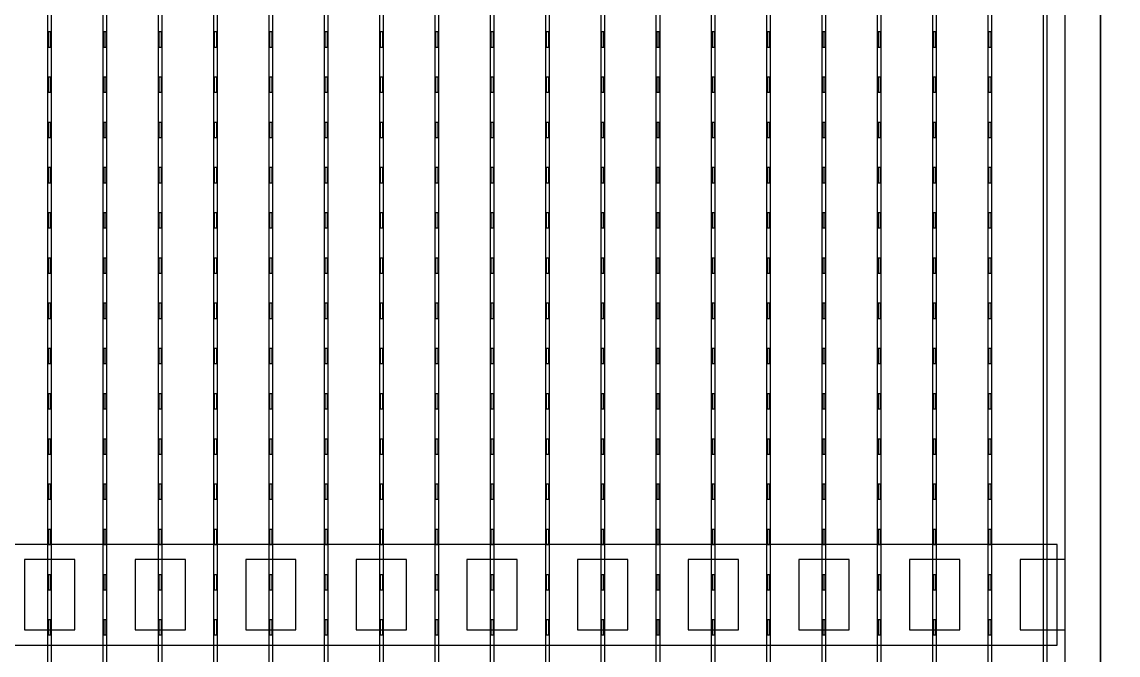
# Model space of a CAD drawing. Header units: millimetres. Extents: x -18 to 142, y -7 to 153.
# Drawn here: x 93.25 to 104.14, y 6.1 to 12.4 of the extents above; entities that cross this region are included whole.
import ezdxf

# ---------------------------------------------------------------- set-up
doc = ezdxf.new("R2010")
doc.units = ezdxf.units.MM
for name, color, linetype in [('BUSBARS', 3, 'Continuous'), ('CELLS', 5, 'Continuous'), ('CONTACT_PADS', 2, 'Continuous'), ('DICING', 4, 'Continuous'), ('FINGERS', 1, 'Continuous'), ('INSULATION', 2, 'Continuous')]:
    doc.layers.add(name, color=color, linetype=linetype)

msp = doc.modelspace()

# ---------------------------------------------------------------- linework, layer by layer
at = {"layer": 'BUSBARS'}
msp.add_lwpolyline([(103.54, 6.2), (103.54, 7.2), (83.5, 7.2), (83.5, 6.2), (103.54, 6.2)], close=True, dxfattribs=at)
at = {"layer": 'CELLS'}
for points in [[(103.97, -0.5), (103.97, 20.4), (83.07, 20.4), (83.07, -0.5), (103.97, -0.5)], [(124.87, -0.5), (124.87, 20.4), (103.97, 20.4), (103.97, -0.5), (124.87, -0.5)]]:
    msp.add_lwpolyline(points, close=True, dxfattribs=at)
at = {"layer": 'CONTACT_PADS'}
for points in [[(93.533, 12.15), (93.533, 12.3), (93.508, 12.3), (93.508, 12.15), (93.533, 12.15)], [(94.083, 12.15), (94.083, 12.3), (94.058, 12.3), (94.058, 12.15), (94.083, 12.15)], [(94.633, 12.15), (94.633, 12.3), (94.608, 12.3), (94.608, 12.15), (94.633, 12.15)], [(95.183, 12.15), (95.183, 12.3), (95.158, 12.3), (95.158, 12.15), (95.183, 12.15)], [(95.733, 12.15), (95.733, 12.3), (95.708, 12.3), (95.708, 12.15), (95.733, 12.15)], [(96.283, 12.15), (96.283, 12.3), (96.258, 12.3), (96.258, 12.15), (96.283, 12.15)], [(96.833, 12.15), (96.833, 12.3), (96.808, 12.3), (96.808, 12.15), (96.833, 12.15)], [(97.383, 12.15), (97.383, 12.3), (97.358, 12.3), (97.358, 12.15), (97.383, 12.15)], [(97.933, 12.15), (97.933, 12.3), (97.908, 12.3), (97.908, 12.15), (97.933, 12.15)], [(98.483, 12.15), (98.483, 12.3), (98.458, 12.3), (98.458, 12.15), (98.483, 12.15)], [(99.033, 12.15), (99.033, 12.3), (99.008, 12.3), (99.008, 12.15), (99.033, 12.15)], [(99.583, 12.15), (99.583, 12.3), (99.558, 12.3), (99.558, 12.15), (99.583, 12.15)], [(100.133, 12.15), (100.133, 12.3), (100.108, 12.3), (100.108, 12.15), (100.133, 12.15)], [(100.683, 12.15), (100.683, 12.3), (100.658, 12.3), (100.658, 12.15), (100.683, 12.15)], [(101.233, 12.15), (101.233, 12.3), (101.208, 12.3), (101.208, 12.15), (101.233, 12.15)], [(101.783, 12.15), (101.783, 12.3), (101.758, 12.3), (101.758, 12.15), (101.783, 12.15)], [(102.333, 12.15), (102.333, 12.3), (102.308, 12.3), (102.308, 12.15), (102.333, 12.15)], [(102.883, 12.15), (102.883, 12.3), (102.858, 12.3), (102.858, 12.15), (102.883, 12.15)], [(93.533, 11.7), (93.533, 11.85), (93.508, 11.85), (93.508, 11.7), (93.533, 11.7)], [(94.083, 11.7), (94.083, 11.85), (94.058, 11.85), (94.058, 11.7), (94.083, 11.7)], [(94.633, 11.7), (94.633, 11.85), (94.608, 11.85), (94.608, 11.7), (94.633, 11.7)], [(95.183, 11.7), (95.183, 11.85), (95.158, 11.85), (95.158, 11.7), (95.183, 11.7)], [(95.733, 11.7), (95.733, 11.85), (95.708, 11.85), (95.708, 11.7), (95.733, 11.7)], [(96.283, 11.7), (96.283, 11.85), (96.258, 11.85), (96.258, 11.7), (96.283, 11.7)], [(96.833, 11.7), (96.833, 11.85), (96.808, 11.85), (96.808, 11.7), (96.833, 11.7)], [(97.383, 11.7), (97.383, 11.85), (97.358, 11.85), (97.358, 11.7), (97.383, 11.7)], [(97.933, 11.7), (97.933, 11.85), (97.908, 11.85), (97.908, 11.7), (97.933, 11.7)], [(98.483, 11.7), (98.483, 11.85), (98.458, 11.85), (98.458, 11.7), (98.483, 11.7)], [(99.033, 11.7), (99.033, 11.85), (99.008, 11.85), (99.008, 11.7), (99.033, 11.7)], [(99.583, 11.7), (99.583, 11.85), (99.558, 11.85), (99.558, 11.7), (99.583, 11.7)], [(100.133, 11.7), (100.133, 11.85), (100.108, 11.85), (100.108, 11.7), (100.133, 11.7)], [(100.683, 11.7), (100.683, 11.85), (100.658, 11.85), (100.658, 11.7), (100.683, 11.7)], [(101.233, 11.7), (101.233, 11.85), (101.208, 11.85), (101.208, 11.7), (101.233, 11.7)], [(101.783, 11.7), (101.783, 11.85), (101.758, 11.85), (101.758, 11.7), (101.783, 11.7)], [(102.333, 11.7), (102.333, 11.85), (102.308, 11.85), (102.308, 11.7), (102.333, 11.7)], [(102.883, 11.7), (102.883, 11.85), (102.858, 11.85), (102.858, 11.7), (102.883, 11.7)], [(93.533, 11.25), (93.533, 11.4), (93.508, 11.4), (93.508, 11.25), (93.533, 11.25)], [(94.083, 11.25), (94.083, 11.4), (94.058, 11.4), (94.058, 11.25), (94.083, 11.25)], [(94.633, 11.25), (94.633, 11.4), (94.608, 11.4), (94.608, 11.25), (94.633, 11.25)], [(95.183, 11.25), (95.183, 11.4), (95.158, 11.4), (95.158, 11.25), (95.183, 11.25)], [(95.733, 11.25), (95.733, 11.4), (95.708, 11.4), (95.708, 11.25), (95.733, 11.25)], [(96.283, 11.25), (96.283, 11.4), (96.258, 11.4), (96.258, 11.25), (96.283, 11.25)], [(96.833, 11.25), (96.833, 11.4), (96.808, 11.4), (96.808, 11.25), (96.833, 11.25)], [(97.383, 11.25), (97.383, 11.4), (97.358, 11.4), (97.358, 11.25), (97.383, 11.25)], [(97.933, 11.25), (97.933, 11.4), (97.908, 11.4), (97.908, 11.25), (97.933, 11.25)], [(98.483, 11.25), (98.483, 11.4), (98.458, 11.4), (98.458, 11.25), (98.483, 11.25)], [(99.033, 11.25), (99.033, 11.4), (99.008, 11.4), (99.008, 11.25), (99.033, 11.25)], [(99.583, 11.25), (99.583, 11.4), (99.558, 11.4), (99.558, 11.25), (99.583, 11.25)], [(100.133, 11.25), (100.133, 11.4), (100.108, 11.4), (100.108, 11.25), (100.133, 11.25)], [(100.683, 11.25), (100.683, 11.4), (100.658, 11.4), (100.658, 11.25), (100.683, 11.25)], [(101.233, 11.25), (101.233, 11.4), (101.208, 11.4), (101.208, 11.25), (101.233, 11.25)], [(101.783, 11.25), (101.783, 11.4), (101.758, 11.4), (101.758, 11.25), (101.783, 11.25)], [(102.333, 11.25), (102.333, 11.4), (102.308, 11.4), (102.308, 11.25), (102.333, 11.25)], [(102.883, 11.25), (102.883, 11.4), (102.858, 11.4), (102.858, 11.25), (102.883, 11.25)], [(93.533, 10.8), (93.533, 10.95), (93.508, 10.95), (93.508, 10.8), (93.533, 10.8)], [(94.083, 10.8), (94.083, 10.95), (94.058, 10.95), (94.058, 10.8), (94.083, 10.8)], [(94.633, 10.8), (94.633, 10.95), (94.608, 10.95), (94.608, 10.8), (94.633, 10.8)], [(95.183, 10.8), (95.183, 10.95), (95.158, 10.95), (95.158, 10.8), (95.183, 10.8)], [(95.733, 10.8), (95.733, 10.95), (95.708, 10.95), (95.708, 10.8), (95.733, 10.8)], [(96.283, 10.8), (96.283, 10.95), (96.258, 10.95), (96.258, 10.8), (96.283, 10.8)], [(96.833, 10.8), (96.833, 10.95), (96.808, 10.95), (96.808, 10.8), (96.833, 10.8)], [(97.383, 10.8), (97.383, 10.95), (97.358, 10.95), (97.358, 10.8), (97.383, 10.8)], [(97.933, 10.8), (97.933, 10.95), (97.908, 10.95), (97.908, 10.8), (97.933, 10.8)], [(98.483, 10.8), (98.483, 10.95), (98.458, 10.95), (98.458, 10.8), (98.483, 10.8)], [(99.033, 10.8), (99.033, 10.95), (99.008, 10.95), (99.008, 10.8), (99.033, 10.8)], [(99.583, 10.8), (99.583, 10.95), (99.558, 10.95), (99.558, 10.8), (99.583, 10.8)], [(100.133, 10.8), (100.133, 10.95), (100.108, 10.95), (100.108, 10.8), (100.133, 10.8)], [(100.683, 10.8), (100.683, 10.95), (100.658, 10.95), (100.658, 10.8), (100.683, 10.8)], [(101.233, 10.8), (101.233, 10.95), (101.208, 10.95), (101.208, 10.8), (101.233, 10.8)], [(101.783, 10.8), (101.783, 10.95), (101.758, 10.95), (101.758, 10.8), (101.783, 10.8)], [(102.333, 10.8), (102.333, 10.95), (102.308, 10.95), (102.308, 10.8), (102.333, 10.8)], [(102.883, 10.8), (102.883, 10.95), (102.858, 10.95), (102.858, 10.8), (102.883, 10.8)], [(93.533, 10.35), (93.533, 10.5), (93.508, 10.5), (93.508, 10.35), (93.533, 10.35)], [(94.083, 10.35), (94.083, 10.5), (94.058, 10.5), (94.058, 10.35), (94.083, 10.35)], [(94.633, 10.35), (94.633, 10.5), (94.608, 10.5), (94.608, 10.35), (94.633, 10.35)], [(95.183, 10.35), (95.183, 10.5), (95.158, 10.5), (95.158, 10.35), (95.183, 10.35)], [(95.733, 10.35), (95.733, 10.5), (95.708, 10.5), (95.708, 10.35), (95.733, 10.35)], [(96.283, 10.35), (96.283, 10.5), (96.258, 10.5), (96.258, 10.35), (96.283, 10.35)], [(96.833, 10.35), (96.833, 10.5), (96.808, 10.5), (96.808, 10.35), (96.833, 10.35)], [(97.383, 10.35), (97.383, 10.5), (97.358, 10.5), (97.358, 10.35), (97.383, 10.35)], [(97.933, 10.35), (97.933, 10.5), (97.908, 10.5), (97.908, 10.35), (97.933, 10.35)], [(98.483, 10.35), (98.483, 10.5), (98.458, 10.5), (98.458, 10.35), (98.483, 10.35)], [(99.033, 10.35), (99.033, 10.5), (99.008, 10.5), (99.008, 10.35), (99.033, 10.35)], [(99.583, 10.35), (99.583, 10.5), (99.558, 10.5), (99.558, 10.35), (99.583, 10.35)], [(100.133, 10.35), (100.133, 10.5), (100.108, 10.5), (100.108, 10.35), (100.133, 10.35)], [(100.683, 10.35), (100.683, 10.5), (100.658, 10.5), (100.658, 10.35), (100.683, 10.35)], [(101.233, 10.35), (101.233, 10.5), (101.208, 10.5), (101.208, 10.35), (101.233, 10.35)], [(101.783, 10.35), (101.783, 10.5), (101.758, 10.5), (101.758, 10.35), (101.783, 10.35)], [(102.333, 10.35), (102.333, 10.5), (102.308, 10.5), (102.308, 10.35), (102.333, 10.35)], [(102.883, 10.35), (102.883, 10.5), (102.858, 10.5), (102.858, 10.35), (102.883, 10.35)], [(93.533, 9.9), (93.533, 10.05), (93.508, 10.05), (93.508, 9.9), (93.533, 9.9)], [(94.083, 9.9), (94.083, 10.05), (94.058, 10.05), (94.058, 9.9), (94.083, 9.9)], [(94.633, 9.9), (94.633, 10.05), (94.608, 10.05), (94.608, 9.9), (94.633, 9.9)], [(95.183, 9.9), (95.183, 10.05), (95.158, 10.05), (95.158, 9.9), (95.183, 9.9)], [(95.733, 9.9), (95.733, 10.05), (95.708, 10.05), (95.708, 9.9), (95.733, 9.9)], [(96.283, 9.9), (96.283, 10.05), (96.258, 10.05), (96.258, 9.9), (96.283, 9.9)], [(96.833, 9.9), (96.833, 10.05), (96.808, 10.05), (96.808, 9.9), (96.833, 9.9)], [(97.383, 9.9), (97.383, 10.05), (97.358, 10.05), (97.358, 9.9), (97.383, 9.9)], [(97.933, 9.9), (97.933, 10.05), (97.908, 10.05), (97.908, 9.9), (97.933, 9.9)], [(98.483, 9.9), (98.483, 10.05), (98.458, 10.05), (98.458, 9.9), (98.483, 9.9)], [(99.033, 9.9), (99.033, 10.05), (99.008, 10.05), (99.008, 9.9), (99.033, 9.9)], [(99.583, 9.9), (99.583, 10.05), (99.558, 10.05), (99.558, 9.9), (99.583, 9.9)], [(100.133, 9.9), (100.133, 10.05), (100.108, 10.05), (100.108, 9.9), (100.133, 9.9)], [(100.683, 9.9), (100.683, 10.05), (100.658, 10.05), (100.658, 9.9), (100.683, 9.9)], [(101.233, 9.9), (101.233, 10.05), (101.208, 10.05), (101.208, 9.9), (101.233, 9.9)], [(101.783, 9.9), (101.783, 10.05), (101.758, 10.05), (101.758, 9.9), (101.783, 9.9)], [(102.333, 9.9), (102.333, 10.05), (102.308, 10.05), (102.308, 9.9), (102.333, 9.9)], [(102.883, 9.9), (102.883, 10.05), (102.858, 10.05), (102.858, 9.9), (102.883, 9.9)], [(93.533, 9.45), (93.533, 9.6), (93.508, 9.6), (93.508, 9.45), (93.533, 9.45)], [(94.083, 9.45), (94.083, 9.6), (94.058, 9.6), (94.058, 9.45), (94.083, 9.45)], [(94.633, 9.45), (94.633, 9.6), (94.608, 9.6), (94.608, 9.45), (94.633, 9.45)], [(95.183, 9.45), (95.183, 9.6), (95.158, 9.6), (95.158, 9.45), (95.183, 9.45)], [(95.733, 9.45), (95.733, 9.6), (95.708, 9.6), (95.708, 9.45), (95.733, 9.45)], [(96.283, 9.45), (96.283, 9.6), (96.258, 9.6), (96.258, 9.45), (96.283, 9.45)], [(96.833, 9.45), (96.833, 9.6), (96.808, 9.6), (96.808, 9.45), (96.833, 9.45)], [(97.383, 9.45), (97.383, 9.6), (97.358, 9.6), (97.358, 9.45), (97.383, 9.45)], [(97.933, 9.45), (97.933, 9.6), (97.908, 9.6), (97.908, 9.45), (97.933, 9.45)], [(98.483, 9.45), (98.483, 9.6), (98.458, 9.6), (98.458, 9.45), (98.483, 9.45)], [(99.033, 9.45), (99.033, 9.6), (99.008, 9.6), (99.008, 9.45), (99.033, 9.45)], [(99.583, 9.45), (99.583, 9.6), (99.558, 9.6), (99.558, 9.45), (99.583, 9.45)], [(100.133, 9.45), (100.133, 9.6), (100.108, 9.6), (100.108, 9.45), (100.133, 9.45)], [(100.683, 9.45), (100.683, 9.6), (100.658, 9.6), (100.658, 9.45), (100.683, 9.45)], [(101.233, 9.45), (101.233, 9.6), (101.208, 9.6), (101.208, 9.45), (101.233, 9.45)], [(101.783, 9.45), (101.783, 9.6), (101.758, 9.6), (101.758, 9.45), (101.783, 9.45)], [(102.333, 9.45), (102.333, 9.6), (102.308, 9.6), (102.308, 9.45), (102.333, 9.45)], [(102.883, 9.45), (102.883, 9.6), (102.858, 9.6), (102.858, 9.45), (102.883, 9.45)], [(93.533, 9), (93.533, 9.15), (93.508, 9.15), (93.508, 9), (93.533, 9)], [(94.083, 9), (94.083, 9.15), (94.058, 9.15), (94.058, 9), (94.083, 9)], [(94.633, 9), (94.633, 9.15), (94.608, 9.15), (94.608, 9), (94.633, 9)], [(95.183, 9), (95.183, 9.15), (95.158, 9.15), (95.158, 9), (95.183, 9)], [(95.733, 9), (95.733, 9.15), (95.708, 9.15), (95.708, 9), (95.733, 9)], [(96.283, 9), (96.283, 9.15), (96.258, 9.15), (96.258, 9), (96.283, 9)], [(96.833, 9), (96.833, 9.15), (96.808, 9.15), (96.808, 9), (96.833, 9)], [(97.383, 9), (97.383, 9.15), (97.358, 9.15), (97.358, 9), (97.383, 9)], [(97.933, 9), (97.933, 9.15), (97.908, 9.15), (97.908, 9), (97.933, 9)], [(98.483, 9), (98.483, 9.15), (98.458, 9.15), (98.458, 9), (98.483, 9)], [(99.033, 9), (99.033, 9.15), (99.008, 9.15), (99.008, 9), (99.033, 9)], [(99.583, 9), (99.583, 9.15), (99.558, 9.15), (99.558, 9), (99.583, 9)], [(100.133, 9), (100.133, 9.15), (100.108, 9.15), (100.108, 9), (100.133, 9)], [(100.683, 9), (100.683, 9.15), (100.658, 9.15), (100.658, 9), (100.683, 9)], [(101.233, 9), (101.233, 9.15), (101.208, 9.15), (101.208, 9), (101.233, 9)], [(101.783, 9), (101.783, 9.15), (101.758, 9.15), (101.758, 9), (101.783, 9)], [(102.333, 9), (102.333, 9.15), (102.308, 9.15), (102.308, 9), (102.333, 9)], [(102.883, 9), (102.883, 9.15), (102.858, 9.15), (102.858, 9), (102.883, 9)], [(93.533, 8.55), (93.533, 8.7), (93.508, 8.7), (93.508, 8.55), (93.533, 8.55)], [(94.083, 8.55), (94.083, 8.7), (94.058, 8.7), (94.058, 8.55), (94.083, 8.55)], [(94.633, 8.55), (94.633, 8.7), (94.608, 8.7), (94.608, 8.55), (94.633, 8.55)], [(95.183, 8.55), (95.183, 8.7), (95.158, 8.7), (95.158, 8.55), (95.183, 8.55)], [(95.733, 8.55), (95.733, 8.7), (95.708, 8.7), (95.708, 8.55), (95.733, 8.55)], [(96.283, 8.55), (96.283, 8.7), (96.258, 8.7), (96.258, 8.55), (96.283, 8.55)], [(96.833, 8.55), (96.833, 8.7), (96.808, 8.7), (96.808, 8.55), (96.833, 8.55)], [(97.383, 8.55), (97.383, 8.7), (97.358, 8.7), (97.358, 8.55), (97.383, 8.55)], [(97.933, 8.55), (97.933, 8.7), (97.908, 8.7), (97.908, 8.55), (97.933, 8.55)], [(98.483, 8.55), (98.483, 8.7), (98.458, 8.7), (98.458, 8.55), (98.483, 8.55)], [(99.033, 8.55), (99.033, 8.7), (99.008, 8.7), (99.008, 8.55), (99.033, 8.55)], [(99.583, 8.55), (99.583, 8.7), (99.558, 8.7), (99.558, 8.55), (99.583, 8.55)], [(100.133, 8.55), (100.133, 8.7), (100.108, 8.7), (100.108, 8.55), (100.133, 8.55)], [(100.683, 8.55), (100.683, 8.7), (100.658, 8.7), (100.658, 8.55), (100.683, 8.55)], [(101.233, 8.55), (101.233, 8.7), (101.208, 8.7), (101.208, 8.55), (101.233, 8.55)], [(101.783, 8.55), (101.783, 8.7), (101.758, 8.7), (101.758, 8.55), (101.783, 8.55)], [(102.333, 8.55), (102.333, 8.7), (102.308, 8.7), (102.308, 8.55), (102.333, 8.55)], [(102.883, 8.55), (102.883, 8.7), (102.858, 8.7), (102.858, 8.55), (102.883, 8.55)], [(93.533, 8.1), (93.533, 8.25), (93.508, 8.25), (93.508, 8.1), (93.533, 8.1)], [(94.083, 8.1), (94.083, 8.25), (94.058, 8.25), (94.058, 8.1), (94.083, 8.1)], [(94.633, 8.1), (94.633, 8.25), (94.608, 8.25), (94.608, 8.1), (94.633, 8.1)], [(95.183, 8.1), (95.183, 8.25), (95.158, 8.25), (95.158, 8.1), (95.183, 8.1)], [(95.733, 8.1), (95.733, 8.25), (95.708, 8.25), (95.708, 8.1), (95.733, 8.1)], [(96.283, 8.1), (96.283, 8.25), (96.258, 8.25), (96.258, 8.1), (96.283, 8.1)], [(96.833, 8.1), (96.833, 8.25), (96.808, 8.25), (96.808, 8.1), (96.833, 8.1)], [(97.383, 8.1), (97.383, 8.25), (97.358, 8.25), (97.358, 8.1), (97.383, 8.1)], [(97.933, 8.1), (97.933, 8.25), (97.908, 8.25), (97.908, 8.1), (97.933, 8.1)], [(98.483, 8.1), (98.483, 8.25), (98.458, 8.25), (98.458, 8.1), (98.483, 8.1)], [(99.033, 8.1), (99.033, 8.25), (99.008, 8.25), (99.008, 8.1), (99.033, 8.1)], [(99.583, 8.1), (99.583, 8.25), (99.558, 8.25), (99.558, 8.1), (99.583, 8.1)], [(100.133, 8.1), (100.133, 8.25), (100.108, 8.25), (100.108, 8.1), (100.133, 8.1)], [(100.683, 8.1), (100.683, 8.25), (100.658, 8.25), (100.658, 8.1), (100.683, 8.1)], [(101.233, 8.1), (101.233, 8.25), (101.208, 8.25), (101.208, 8.1), (101.233, 8.1)], [(101.783, 8.1), (101.783, 8.25), (101.758, 8.25), (101.758, 8.1), (101.783, 8.1)], [(102.333, 8.1), (102.333, 8.25), (102.308, 8.25), (102.308, 8.1), (102.333, 8.1)], [(102.883, 8.1), (102.883, 8.25), (102.858, 8.25), (102.858, 8.1), (102.883, 8.1)], [(93.533, 7.65), (93.533, 7.8), (93.508, 7.8), (93.508, 7.65), (93.533, 7.65)], [(94.083, 7.65), (94.083, 7.8), (94.058, 7.8), (94.058, 7.65), (94.083, 7.65)], [(94.633, 7.65), (94.633, 7.8), (94.608, 7.8), (94.608, 7.65), (94.633, 7.65)], [(95.183, 7.65), (95.183, 7.8), (95.158, 7.8), (95.158, 7.65), (95.183, 7.65)], [(95.733, 7.65), (95.733, 7.8), (95.708, 7.8), (95.708, 7.65), (95.733, 7.65)], [(96.283, 7.65), (96.283, 7.8), (96.258, 7.8), (96.258, 7.65), (96.283, 7.65)], [(96.833, 7.65), (96.833, 7.8), (96.808, 7.8), (96.808, 7.65), (96.833, 7.65)], [(97.383, 7.65), (97.383, 7.8), (97.358, 7.8), (97.358, 7.65), (97.383, 7.65)], [(97.933, 7.65), (97.933, 7.8), (97.908, 7.8), (97.908, 7.65), (97.933, 7.65)], [(98.483, 7.65), (98.483, 7.8), (98.458, 7.8), (98.458, 7.65), (98.483, 7.65)], [(99.033, 7.65), (99.033, 7.8), (99.008, 7.8), (99.008, 7.65), (99.033, 7.65)], [(99.583, 7.65), (99.583, 7.8), (99.558, 7.8), (99.558, 7.65), (99.583, 7.65)], [(100.133, 7.65), (100.133, 7.8), (100.108, 7.8), (100.108, 7.65), (100.133, 7.65)], [(100.683, 7.65), (100.683, 7.8), (100.658, 7.8), (100.658, 7.65), (100.683, 7.65)], [(101.233, 7.65), (101.233, 7.8), (101.208, 7.8), (101.208, 7.65), (101.233, 7.65)], [(101.783, 7.65), (101.783, 7.8), (101.758, 7.8), (101.758, 7.65), (101.783, 7.65)], [(102.333, 7.65), (102.333, 7.8), (102.308, 7.8), (102.308, 7.65), (102.333, 7.65)], [(102.883, 7.65), (102.883, 7.8), (102.858, 7.8), (102.858, 7.65), (102.883, 7.65)], [(93.533, 7.2), (93.533, 7.35), (93.508, 7.35), (93.508, 7.2), (93.533, 7.2)], [(94.083, 7.2), (94.083, 7.35), (94.058, 7.35), (94.058, 7.2), (94.083, 7.2)], [(94.633, 7.2), (94.633, 7.35), (94.608, 7.35), (94.608, 7.2), (94.633, 7.2)], [(95.183, 7.2), (95.183, 7.35), (95.158, 7.35), (95.158, 7.2), (95.183, 7.2)], [(95.733, 7.2), (95.733, 7.35), (95.708, 7.35), (95.708, 7.2), (95.733, 7.2)], [(96.283, 7.2), (96.283, 7.35), (96.258, 7.35), (96.258, 7.2), (96.283, 7.2)], [(96.833, 7.2), (96.833, 7.35), (96.808, 7.35), (96.808, 7.2), (96.833, 7.2)], [(97.383, 7.2), (97.383, 7.35), (97.358, 7.35), (97.358, 7.2), (97.383, 7.2)], [(97.933, 7.2), (97.933, 7.35), (97.908, 7.35), (97.908, 7.2), (97.933, 7.2)], [(98.483, 7.2), (98.483, 7.35), (98.458, 7.35), (98.458, 7.2), (98.483, 7.2)], [(99.033, 7.2), (99.033, 7.35), (99.008, 7.35), (99.008, 7.2), (99.033, 7.2)], [(99.583, 7.2), (99.583, 7.35), (99.558, 7.35), (99.558, 7.2), (99.583, 7.2)], [(100.133, 7.2), (100.133, 7.35), (100.108, 7.35), (100.108, 7.2), (100.133, 7.2)], [(100.683, 7.2), (100.683, 7.35), (100.658, 7.35), (100.658, 7.2), (100.683, 7.2)], [(101.233, 7.2), (101.233, 7.35), (101.208, 7.35), (101.208, 7.2), (101.233, 7.2)], [(101.783, 7.2), (101.783, 7.35), (101.758, 7.35), (101.758, 7.2), (101.783, 7.2)], [(102.333, 7.2), (102.333, 7.35), (102.308, 7.35), (102.308, 7.2), (102.333, 7.2)], [(102.883, 7.2), (102.883, 7.35), (102.858, 7.35), (102.858, 7.2), (102.883, 7.2)], [(93.533, 6.75), (93.533, 6.9), (93.508, 6.9), (93.508, 6.75), (93.533, 6.75)], [(94.083, 6.75), (94.083, 6.9), (94.058, 6.9), (94.058, 6.75), (94.083, 6.75)], [(94.633, 6.75), (94.633, 6.9), (94.608, 6.9), (94.608, 6.75), (94.633, 6.75)], [(95.183, 6.75), (95.183, 6.9), (95.158, 6.9), (95.158, 6.75), (95.183, 6.75)], [(95.733, 6.75), (95.733, 6.9), (95.708, 6.9), (95.708, 6.75), (95.733, 6.75)], [(96.283, 6.75), (96.283, 6.9), (96.258, 6.9), (96.258, 6.75), (96.283, 6.75)], [(96.833, 6.75), (96.833, 6.9), (96.808, 6.9), (96.808, 6.75), (96.833, 6.75)], [(97.383, 6.75), (97.383, 6.9), (97.358, 6.9), (97.358, 6.75), (97.383, 6.75)], [(97.933, 6.75), (97.933, 6.9), (97.908, 6.9), (97.908, 6.75), (97.933, 6.75)], [(98.483, 6.75), (98.483, 6.9), (98.458, 6.9), (98.458, 6.75), (98.483, 6.75)], [(99.033, 6.75), (99.033, 6.9), (99.008, 6.9), (99.008, 6.75), (99.033, 6.75)], [(99.583, 6.75), (99.583, 6.9), (99.558, 6.9), (99.558, 6.75), (99.583, 6.75)], [(100.133, 6.75), (100.133, 6.9), (100.108, 6.9), (100.108, 6.75), (100.133, 6.75)], [(100.683, 6.75), (100.683, 6.9), (100.658, 6.9), (100.658, 6.75), (100.683, 6.75)], [(101.233, 6.75), (101.233, 6.9), (101.208, 6.9), (101.208, 6.75), (101.233, 6.75)], [(101.783, 6.75), (101.783, 6.9), (101.758, 6.9), (101.758, 6.75), (101.783, 6.75)], [(102.333, 6.75), (102.333, 6.9), (102.308, 6.9), (102.308, 6.75), (102.333, 6.75)], [(102.883, 6.75), (102.883, 6.9), (102.858, 6.9), (102.858, 6.75), (102.883, 6.75)], [(93.533, 6.3), (93.533, 6.45), (93.508, 6.45), (93.508, 6.3), (93.533, 6.3)], [(94.083, 6.3), (94.083, 6.45), (94.058, 6.45), (94.058, 6.3), (94.083, 6.3)], [(94.633, 6.3), (94.633, 6.45), (94.608, 6.45), (94.608, 6.3), (94.633, 6.3)], [(95.183, 6.3), (95.183, 6.45), (95.158, 6.45), (95.158, 6.3), (95.183, 6.3)], [(95.733, 6.3), (95.733, 6.45), (95.708, 6.45), (95.708, 6.3), (95.733, 6.3)], [(96.283, 6.3), (96.283, 6.45), (96.258, 6.45), (96.258, 6.3), (96.283, 6.3)], [(96.833, 6.3), (96.833, 6.45), (96.808, 6.45), (96.808, 6.3), (96.833, 6.3)], [(97.383, 6.3), (97.383, 6.45), (97.358, 6.45), (97.358, 6.3), (97.383, 6.3)], [(97.933, 6.3), (97.933, 6.45), (97.908, 6.45), (97.908, 6.3), (97.933, 6.3)], [(98.483, 6.3), (98.483, 6.45), (98.458, 6.45), (98.458, 6.3), (98.483, 6.3)], [(99.033, 6.3), (99.033, 6.45), (99.008, 6.45), (99.008, 6.3), (99.033, 6.3)], [(99.583, 6.3), (99.583, 6.45), (99.558, 6.45), (99.558, 6.3), (99.583, 6.3)], [(100.133, 6.3), (100.133, 6.45), (100.108, 6.45), (100.108, 6.3), (100.133, 6.3)], [(100.683, 6.3), (100.683, 6.45), (100.658, 6.45), (100.658, 6.3), (100.683, 6.3)], [(101.233, 6.3), (101.233, 6.45), (101.208, 6.45), (101.208, 6.3), (101.233, 6.3)], [(101.783, 6.3), (101.783, 6.45), (101.758, 6.45), (101.758, 6.3), (101.783, 6.3)], [(102.333, 6.3), (102.333, 6.45), (102.308, 6.45), (102.308, 6.3), (102.333, 6.3)], [(102.883, 6.3), (102.883, 6.45), (102.858, 6.45), (102.858, 6.3), (102.883, 6.3)]]:
    msp.add_lwpolyline(points, close=True, dxfattribs=at)
at = {"layer": 'DICING'}
for q in [(103.97, 152.65), (103.97, 152.65), (103.97, 152.65), (103.97, 152.65), (103.97, 152.65), (103.97, 152.65), (103.97, 131.75), (103.97, 131.75), (103.97, 131.75), (103.97, 131.75), (103.97, 131.75), (103.97, 131.75), (103.97, 110.85), (103.97, 110.85), (103.97, 110.85), (103.97, 110.85), (103.97, 110.85), (103.97, 110.85), (103.97, 89.95), (103.97, 89.95), (103.97, 89.95), (103.97, 89.95), (103.97, 89.95), (103.97, 89.95), (103.97, 69.05), (103.97, 69.05), (103.97, 69.05), (103.97, 69.05), (103.97, 69.05), (103.97, 69.05), (103.97, 48.15), (103.97, 48.15), (103.97, 48.15), (103.97, 48.15), (103.97, 48.15), (103.97, 48.15), (103.97, 27.25), (103.97, 27.25)]:
    msp.add_line((103.97, -7.35), q, dxfattribs=at)
at = {"layer": 'FINGERS'}
for points in [[(93.54, 0), (93.54, 19.9), (93.5, 19.9), (93.5, 0), (93.54, 0)], [(94.09, 0), (94.09, 19.9), (94.05, 19.9), (94.05, 0), (94.09, 0)], [(94.64, 0), (94.64, 19.9), (94.6, 19.9), (94.6, 0), (94.64, 0)], [(95.19, 0), (95.19, 19.9), (95.15, 19.9), (95.15, 0), (95.19, 0)], [(95.74, 0), (95.74, 19.9), (95.7, 19.9), (95.7, 0), (95.74, 0)], [(96.29, 0), (96.29, 19.9), (96.25, 19.9), (96.25, 0), (96.29, 0)], [(96.84, 0), (96.84, 19.9), (96.8, 19.9), (96.8, 0), (96.84, 0)], [(97.39, 0), (97.39, 19.9), (97.35, 19.9), (97.35, 0), (97.39, 0)], [(97.94, 0), (97.94, 19.9), (97.9, 19.9), (97.9, 0), (97.94, 0)], [(98.49, 0), (98.49, 19.9), (98.45, 19.9), (98.45, 0), (98.49, 0)], [(99.04, 0), (99.04, 19.9), (99, 19.9), (99, 0), (99.04, 0)], [(99.59, 0), (99.59, 19.9), (99.55, 19.9), (99.55, 0), (99.59, 0)], [(100.14, 0), (100.14, 19.9), (100.1, 19.9), (100.1, 0), (100.14, 0)], [(100.69, 0), (100.69, 19.9), (100.65, 19.9), (100.65, 0), (100.69, 0)], [(101.24, 0), (101.24, 19.9), (101.2, 19.9), (101.2, 0), (101.24, 0)], [(101.79, 0), (101.79, 19.9), (101.75, 19.9), (101.75, 0), (101.79, 0)], [(102.34, 0), (102.34, 19.9), (102.3, 19.9), (102.3, 0), (102.34, 0)], [(102.89, 0), (102.89, 19.9), (102.85, 19.9), (102.85, 0), (102.89, 0)], [(103.44, 0), (103.44, 19.9), (103.4, 19.9), (103.4, 0), (103.44, 0)]]:
    msp.add_lwpolyline(points, close=True, dxfattribs=at)
at = {"layer": 'INSULATION'}
for points in [[(103.62, -0.15), (103.62, 20.05), (83.42, 20.05), (83.42, -0.15), (103.62, -0.15)], [(93.77, 6.35), (93.77, 7.05), (93.27, 7.05), (93.27, 6.35), (93.77, 6.35)], [(94.87, 6.35), (94.87, 7.05), (94.37, 7.05), (94.37, 6.35), (94.87, 6.35)], [(95.97, 6.35), (95.97, 7.05), (95.47, 7.05), (95.47, 6.35), (95.97, 6.35)], [(97.07, 6.35), (97.07, 7.05), (96.57, 7.05), (96.57, 6.35), (97.07, 6.35)], [(98.17, 6.35), (98.17, 7.05), (97.67, 7.05), (97.67, 6.35), (98.17, 6.35)], [(99.27, 6.35), (99.27, 7.05), (98.77, 7.05), (98.77, 6.35), (99.27, 6.35)], [(100.37, 6.35), (100.37, 7.05), (99.87, 7.05), (99.87, 6.35), (100.37, 6.35)], [(101.47, 6.35), (101.47, 7.05), (100.97, 7.05), (100.97, 6.35), (101.47, 6.35)], [(102.57, 6.35), (102.57, 7.05), (102.07, 7.05), (102.07, 6.35), (102.57, 6.35)], [(103.62, 6.35), (103.62, 7.05), (103.17, 7.05), (103.17, 6.35), (103.62, 6.35)]]:
    msp.add_lwpolyline(points, close=True, dxfattribs=at)

doc.saveas('drawing.dxf')
